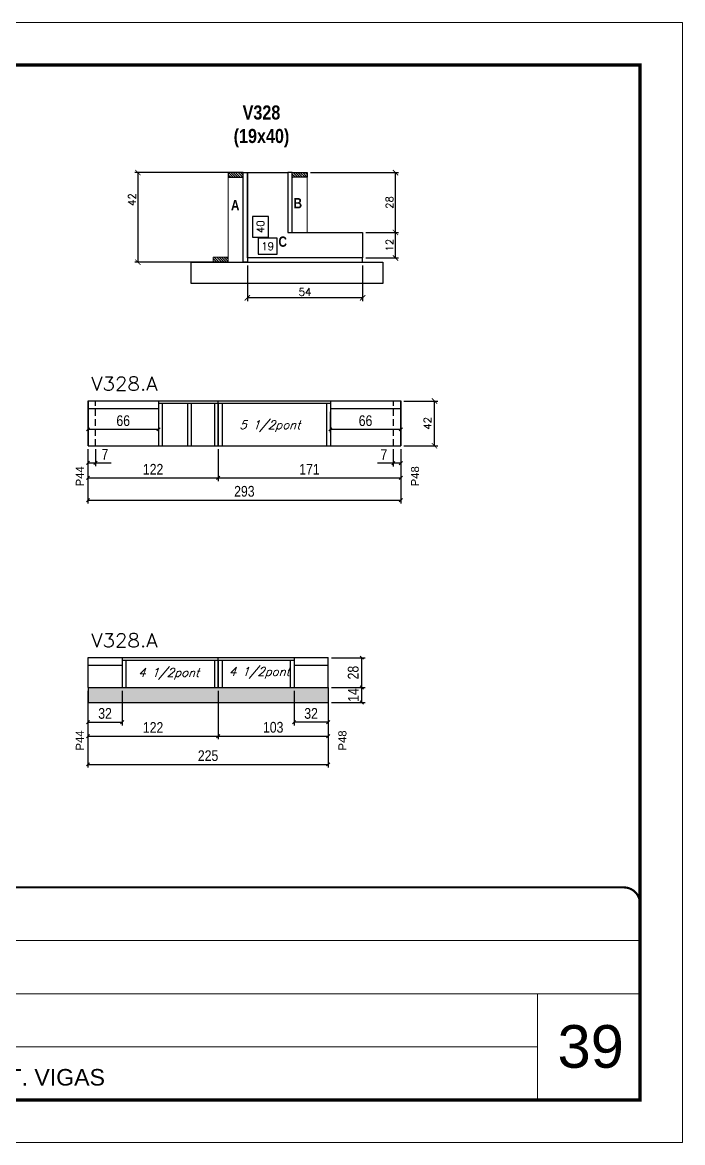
# Model space of a CAD drawing. Extents: x -3394 to 16474, y -5031 to 14397.
# Drawn here: x 8309 to 8927, y 3009 to 4059 of the extents above; entities that cross this region are included whole.
import ezdxf

# ---------------------------------------------------------------- set-up
doc = ezdxf.new("R2010")
doc.units = 0
for name, pattern in [('CONTINUO', [0]), ('DASHED', [0.75, 0.5, -0.25]), ('HIDDEN', [0.375, 0.25, -0.125])]:
    doc.linetypes.add(name, pattern=pattern)
doc.layers.get('0').update_dxf_attribs({"linetype": 'CONTINUOUS'})
doc.layers.get('Defpoints').update_dxf_attribs({"linetype": 'CONTINUOUS'})
for name, color, linetype in [('barrote', 251, 'CONTINUOUS'), ('COTA', 241, 'CONTINUOUS'), ('Cota Seção (2x)', 4, 'CONTINUOUS'), ('detalhes', 4, 'CONTINUOUS'), ('NOMENCLATURA', 7, 'CONTINUOUS'), ('Painéis', 200, 'CONTINUOUS'), ('SARR_2.2x7', 40, 'CONTINUOUS'), ('SARR_3.5x7', 81, 'CONTINUOUS'), ('texto', 7, 'CONTINUOUS')]:
    doc.layers.add(name, color=color, linetype=linetype)
for name, color, linetype, lineweight in [('CARIMBO', 255, 'CONTINUOUS', 9), ('CONCRETO', 251, 'CONTINUOUS', 25), ('Folhas', 255, 'CONTINUOUS', 9), ('Madeira', 126, 'CONTINUOUS', 18), ('SARRAFO DE PRESSAO', 251, 'DASHED', 9), ('Texto Seção', 7, 'CONTINUOUS', 15)]:
    doc.layers.add(name, color=color, linetype=linetype, lineweight=lineweight)
doc.styles.add('ARIAL', font='arial.ttf')
doc.styles.add('COTA TECNICA', font='techl___.ttf', dxfattribs={"height": 10})
doc.styles.add('REGUA-120', font='ROMANS.shx', dxfattribs={"height": 15})
doc.styles.add('ROMANS', font='romans.shx')
doc.styles.add('TECNICA', font='techb___.ttf', dxfattribs={"height": 10})
doc.dimstyles.new('Cota Paínel', dxfattribs={"dimtxt": 7, "dimasz": 5, "dimexe": 3, "dimexo": 3, "dimgap": 3, "dimtad": 1, "dimdec": 1, "dimzin": 12, "dimdsep": 46, "dimtxsty": 'ROMANS', "dimblk": 'ARCHTICK', "dimcen": 0, "dimclrd": 4, "dimclre": 4, "dimclrt": 1, "dimadec": 1, "dimazin": 3, "dimtfac": 1, "dimtdec": 1, "dimtmove": 0, "dimatfit": 3, "dimldrblk": 'OBLIQUE', "dimfxl": 1, "dimtolj": 1, "dimtzin": 12, "dimarcsym": 0})
doc.dimstyles.new('Cota Seção (2x)', dxfattribs={"dimtxt": 7, "dimasz": 5, "dimexe": 3, "dimexo": 3, "dimgap": 2, "dimtad": 3, "dimdec": 1, "dimlfac": 0.5, "dimzin": 12, "dimdsep": 46, "dimtxsty": 'ROMANS', "dimblk": 'ARCHTICK', "dimcen": 0, "dimclrd": 4, "dimclre": 4, "dimclrt": 1, "dimadec": 1, "dimazin": 3, "dimtfac": 1, "dimtdec": 1, "dimtmove": 0, "dimatfit": 3, "dimldrblk": 'OBLIQUE', "dimfxl": 1, "dimtolj": 1, "dimtzin": 12, "dimarcsym": 0})
doc.dimstyles.new('Cota Seção interna', dxfattribs={"dimtxt": 7, "dimasz": 6, "dimexe": 0.18, "dimexo": 2, "dimgap": -4, "dimtad": 3, "dimdec": 1, "dimlfac": 0.5, "dimzin": 12, "dimdsep": 46, "dimtxsty": 'ROMANS', "dimblk": 'ARCHTICK', "dimcen": 0.09, "dimse1": 1, "dimse2": 1, "dimsd1": 1, "dimsd2": 1, "dimclrd": 180, "dimclre": 5, "dimclrt": 1, "dimadec": 0, "dimazin": 3, "dimtfac": 1, "dimtdec": 1, "dimtofl": 0, "dimtmove": 0, "dimatfit": 3, "dimldrblk": 'ARCHTICK', "dimfxl": 1, "dimtolj": 1, "dimtzin": 0, "dimarcsym": 0})
doc.dimstyles.new('PAINEL', dxfattribs={"dimtxt": 10, "dimasz": 3, "dimexe": 3, "dimexo": 3, "dimgap": 3, "dimtad": 1, "dimdec": 1, "dimzin": 12, "dimdsep": 46, "dimtxsty": 'COTA TECNICA', "dimblk1": 'OBLIQUE', "dimblk2": 'OBLIQUE', "dimsah": 1, "dimcen": 0.9, "dimclrd": 4, "dimclre": 4, "dimclrt": 240, "dimadec": 1, "dimazin": 3, "dimtfac": 1, "dimtdec": 1, "dimtmove": 0, "dimatfit": 3, "dimfxl": 1, "dimtolj": 1, "dimtzin": 12, "dimarcsym": 0})
pattern_1 = [(135, (8146.6939, -3694.0687), (-1.122532, -1.122532), [])]

# ---------------------------------------------------------------- blocks, each defined once
blk = doc.blocks.new('9999999999')
at = {"color": 30, "linetype": 'CONTINUO'}
for p, q in [((98564.6, 34379.6), (99584, 34379.6)), ((98564.6, 34329.8), (99488, 34329.8)), ((99584, 34329.8), (99488, 34329.8)), ((99488, 34329.8), (99488, 34230.2)), ((98564.6, 34280), (99488, 34280))]:
    blk.add_line(p, q, dxfattribs=at)
at = {"color": 30, "linetype": 'CONTINUO', "const_width": 2}
blk.add_lwpolyline([(99584, 34230.2), (99584, 34414.4, 0.414214), (99569, 34429.4), (98229, 34429.4, 0.414214), (98214, 34414.4), (98214, 34245.2, 0.414214), (98229, 34230.2), (99584, 34230.2)], format="xyb", dxfattribs=at)
at = {"layer": 'Folhas'}
blk.add_lwpolyline([(98139, 34190.2), (99624, 34190.2), (99624, 35240.2), (98139, 35240.2)], close=True, dxfattribs=at)
at = {"layer": 'Folhas', "color": 30, "const_width": 3}
blk.add_lwpolyline([(98214, 34230.2), (99584, 34230.2), (99584, 35200.2), (98214, 35200.2)], close=True, dxfattribs=at)
at = {"color": 7, "linetype": 'Continuous', "ltscale": 5, "style": 'ARIAL'}
blk.add_text('PAINÉIS DE LAT. VIGAS', height=15.483, dxfattribs=at).set_placement((98837.7, 34243.7))
blk = doc.blocks.new('_ArchTick')
at = {"color": 0, "linetype": 'ByBlock', "const_width": 0.15}
blk.add_lwpolyline([(-0.5, -0.5), (0.5, 0.5)], dxfattribs=at)
blk = doc.blocks.new('*D1247')
at = {"layer": 'COTA', "color": 4, "lineweight": -2, "transparency": 16777216}
for p, q in [((8508.1, 3918.6), (8414, 3918.6)), ((8417, 3918.6), (8417, 3834.6)), ((8498.5, 3834.6), (8414, 3834.6))]:
    blk.add_line(p, q, dxfattribs=at)
at = {"layer": 'Defpoints', "color": 0, "transparency": 16777216}
for p in [(8511.1, 3918.6), (8417, 3834.6), (8501.5, 3834.6)]:
    blk.add_point(p, dxfattribs=at)
at = {"layer": 'COTA', "color": 4, "lineweight": -2, "transparency": 16777216, "xscale": 5, "yscale": 5, "zscale": 5}
for p, rotation in [((8417, 3918.6), 90), ((8417, 3834.6), 270)]:
    blk.add_blockref('_ArchTick', p, dxfattribs=dict(at, rotation=rotation))
at = {"layer": 'COTA', "color": 1, "transparency": 16777216, "insert": (8411.5, 3893.3), "char_height": 7, "attachment_point": 5, "rotation": 90, "style": 'ROMANS'}
blk.add_mtext('\\A1;42', dxfattribs=at)
blk = doc.blocks.new('_Oblique')
at = {"color": 0, "linetype": 'ByBlock', "lineweight": -2}
blk.add_line((-0.5, -0.5), (0.5, 0.5), dxfattribs=at)
blk = doc.blocks.new('*D1180')
at = {"layer": 'Cota Seção (2x)', "color": 180, "lineweight": -2, "transparency": 16777216}
for p, q in [((8539.4, 3877.5), (8524.4, 3877.5)), ((8524.4, 3877.5), (8524.4, 3858.1)), ((8539.4, 3858.1), (8539.4, 3877.5)), ((8524.4, 3858.1), (8539.4, 3858.1))]:
    blk.add_line(p, q, dxfattribs=at)
at = {"layer": 'Defpoints', "color": 0, "transparency": 16777216}
for p in [(8519.5, 3918.6), (8519.5, 3838.6), (8543.4, 3838.6)]:
    blk.add_point(p, dxfattribs=at)
at = {"layer": 'Cota Seção (2x)', "color": 1, "transparency": 16777216, "insert": (8531.9, 3867.8), "char_height": 7, "attachment_point": 5, "rotation": 90, "style": 'ROMANS'}
blk.add_mtext('\\A1;40', dxfattribs=at)
blk = doc.blocks.new('*D1248')
at = {"layer": 'COTA', "color": 4, "lineweight": -2, "transparency": 16777216}
for p, q in [((8519.5, 3831.6), (8519.5, 3798.2)), ((8627.5, 3831.6), (8627.5, 3798.2)), ((8627.5, 3801.2), (8519.5, 3801.2))]:
    blk.add_line(p, q, dxfattribs=at)
at = {"layer": 'Defpoints', "color": 0, "transparency": 16777216}
for p in [(8519.5, 3834.6), (8627.5, 3834.6), (8519.5, 3801.2)]:
    blk.add_point(p, dxfattribs=at)
at = {"layer": 'COTA', "color": 4, "lineweight": -2, "transparency": 16777216, "xscale": 5, "yscale": 5, "zscale": 5}
for p, rotation in [((8519.5, 3801.2), 179.9999999997916), ((8627.5, 3801.2), 359.9999999997916)]:
    blk.add_blockref('_ArchTick', p, dxfattribs=dict(at, rotation=rotation))
at = {"layer": 'COTA', "color": 1, "transparency": 16777216, "insert": (8573.5, 3806.7), "char_height": 7, "attachment_point": 5, "style": 'ROMANS'}
blk.add_mtext('\\A1;54', dxfattribs=at)
blk = doc.blocks.new('*D1181')
at = {"layer": 'Cota Seção (2x)', "color": 180, "lineweight": -2, "transparency": 16777216}
for p, q in [((8547.5, 3857), (8529.5, 3857)), ((8529.5, 3857), (8529.5, 3842)), ((8547.5, 3842), (8547.5, 3857)), ((8529.5, 3842), (8547.5, 3842))]:
    blk.add_line(p, q, dxfattribs=at)
at = {"layer": 'Defpoints', "color": 0, "transparency": 16777216}
for p in [(8519.5, 3918.6), (8557.5, 3918.6), (8519.5, 3838)]:
    blk.add_point(p, dxfattribs=at)
at = {"layer": 'Cota Seção (2x)', "color": 1, "transparency": 16777216, "insert": (8538.5, 3849.5), "char_height": 7, "attachment_point": 5, "style": 'ROMANS'}
blk.add_mtext('\\A1;19', dxfattribs=at)
blk = doc.blocks.new('*D1249')
at = {"layer": 'COTA', "color": 4, "lineweight": -2, "transparency": 16777216}
for p, q in [((8630.5, 3862.6), (8661.2, 3862.6)), ((8658.2, 3838.6), (8658.2, 3862.6)), ((8630.5, 3838.6), (8661.2, 3838.6))]:
    blk.add_line(p, q, dxfattribs=at)
at = {"layer": 'Defpoints', "color": 0, "transparency": 16777216}
for p in [(8627.5, 3862.6), (8658.2, 3862.6), (8627.5, 3838.6)]:
    blk.add_point(p, dxfattribs=at)
at = {"layer": 'COTA', "color": 4, "lineweight": -2, "transparency": 16777216, "xscale": 5, "yscale": 5, "zscale": 5}
for p, rotation in [((8658.2, 3862.6), 90), ((8658.2, 3838.6), 270)]:
    blk.add_blockref('_ArchTick', p, dxfattribs=dict(at, rotation=rotation))
at = {"layer": 'COTA', "color": 1, "transparency": 16777216, "insert": (8652.7, 3850.6), "char_height": 7, "attachment_point": 5, "rotation": 90, "style": 'ROMANS'}
blk.add_mtext('\\A1;12', dxfattribs=at)
blk = doc.blocks.new('*D1250')
at = {"layer": 'COTA', "color": 4, "lineweight": -2, "transparency": 16777216}
for p, q in [((8578.5, 3918.6), (8661.2, 3918.6)), ((8658.2, 3862.6), (8658.2, 3918.6)), ((8630.5, 3862.6), (8661.2, 3862.6))]:
    blk.add_line(p, q, dxfattribs=at)
at = {"layer": 'Defpoints', "color": 0, "transparency": 16777216}
for p in [(8575.5, 3918.6), (8658.2, 3918.6), (8627.5, 3862.6)]:
    blk.add_point(p, dxfattribs=at)
at = {"layer": 'COTA', "color": 4, "lineweight": -2, "transparency": 16777216, "xscale": 5, "yscale": 5, "zscale": 5}
for p, rotation in [((8658.2, 3918.6), 90), ((8658.2, 3862.6), 270)]:
    blk.add_blockref('_ArchTick', p, dxfattribs=dict(at, rotation=rotation))
at = {"layer": 'COTA', "color": 1, "transparency": 16777216, "insert": (8652.7, 3890.6), "char_height": 7, "attachment_point": 5, "rotation": 90, "style": 'ROMANS'}
blk.add_mtext('\\A1;28', dxfattribs=at)
blk = doc.blocks.new('*D1182')
at = {"layer": 'COTA', "color": 4, "linetype": 'ByBlock', "lineweight": -2, "transparency": 16777216}
for p, q in [((8370.2, 3659.5), (8370.2, 3629.4)), ((8492.2, 3659.5), (8492.2, 3629.4)), ((8370.2, 3632.4), (8492.2, 3632.4))]:
    blk.add_line(p, q, dxfattribs=at)
at = {"layer": 'Defpoints', "color": 0, "linetype": 'ByBlock', "transparency": 16777216}
for p in [(8370.2, 3662.5), (8492.2, 3662.5), (8492.2, 3632.4)]:
    blk.add_point(p, dxfattribs=at)
at = {"layer": 'COTA', "color": 4, "linetype": 'ByBlock', "lineweight": -2, "transparency": 16777216, "xscale": 3, "yscale": 3, "zscale": 3, "rotation": 180}
blk.add_blockref('_Oblique', (8370.2, 3632.4), dxfattribs=at)
at = {"layer": 'COTA', "color": 4, "linetype": 'ByBlock', "lineweight": -2, "transparency": 16777216, "xscale": 3, "yscale": 3, "zscale": 3}
blk.add_blockref('_Oblique', (8492.2, 3632.4), dxfattribs=at)
at = {"layer": 'COTA', "color": 240, "linetype": 'ByBlock', "transparency": 16777216, "insert": (8431.2, 3640.5), "char_height": 10, "attachment_point": 5, "style": 'COTA TECNICA'}
blk.add_mtext('\\A1;122', dxfattribs=at)
blk = doc.blocks.new('*D1183')
at = {"layer": 'COTA', "color": 4, "linetype": 'ByBlock', "lineweight": -2, "transparency": 16777216}
for p, q in [((8492.2, 3659.5), (8492.2, 3629.4)), ((8663.2, 3659.5), (8663.2, 3629.4)), ((8492.2, 3632.4), (8663.2, 3632.4))]:
    blk.add_line(p, q, dxfattribs=at)
at = {"layer": 'Defpoints', "color": 0, "linetype": 'ByBlock', "transparency": 16777216}
for p in [(8492.2, 3662.5), (8663.2, 3662.5), (8663.2, 3632.4)]:
    blk.add_point(p, dxfattribs=at)
at = {"layer": 'COTA', "color": 4, "linetype": 'ByBlock', "lineweight": -2, "transparency": 16777216, "xscale": 3, "yscale": 3, "zscale": 3, "rotation": 180}
blk.add_blockref('_Oblique', (8492.2, 3632.4), dxfattribs=at)
at = {"layer": 'COTA', "color": 4, "linetype": 'ByBlock', "lineweight": -2, "transparency": 16777216, "xscale": 3, "yscale": 3, "zscale": 3}
blk.add_blockref('_Oblique', (8663.2, 3632.4), dxfattribs=at)
at = {"layer": 'COTA', "color": 240, "linetype": 'ByBlock', "transparency": 16777216, "insert": (8577.7, 3640.5), "char_height": 10, "attachment_point": 5, "style": 'COTA TECNICA'}
blk.add_mtext('\\A1;171', dxfattribs=at)
blk = doc.blocks.new('*D1251')
at = {"layer": 'COTA', "color": 4, "linetype": 'ByBlock', "lineweight": -2, "transparency": 16777216}
for p, q in [((8370.2, 3659.5), (8370.2, 3608.5)), ((8663.2, 3659.5), (8663.2, 3608.5)), ((8370.2, 3611.5), (8663.2, 3611.5))]:
    blk.add_line(p, q, dxfattribs=at)
at = {"layer": 'Defpoints', "color": 0, "linetype": 'ByBlock', "transparency": 16777216}
for p in [(8370.2, 3662.5), (8663.2, 3662.5), (8663.2, 3611.5)]:
    blk.add_point(p, dxfattribs=at)
at = {"layer": 'COTA', "color": 4, "linetype": 'ByBlock', "lineweight": -2, "transparency": 16777216, "xscale": 3, "yscale": 3, "zscale": 3, "rotation": 180}
blk.add_blockref('_Oblique', (8370.2, 3611.5), dxfattribs=at)
at = {"layer": 'COTA', "color": 4, "linetype": 'ByBlock', "lineweight": -2, "transparency": 16777216, "xscale": 3, "yscale": 3, "zscale": 3}
blk.add_blockref('_Oblique', (8663.2, 3611.5), dxfattribs=at)
at = {"layer": 'COTA', "color": 240, "linetype": 'ByBlock', "transparency": 16777216, "insert": (8516.7, 3619.8), "char_height": 10, "attachment_point": 5, "style": 'COTA TECNICA'}
blk.add_mtext('\\A1;293', dxfattribs=at)
blk = doc.blocks.new('*D1184')
at = {"layer": 'COTA', "color": 4, "lineweight": -2, "transparency": 16777216}
for p, q in [((8666.2, 3704.5), (8697.8, 3704.5)), ((8694.8, 3662.5), (8694.8, 3704.5)), ((8666.2, 3662.5), (8697.8, 3662.5))]:
    blk.add_line(p, q, dxfattribs=at)
at = {"layer": 'Defpoints', "color": 0, "transparency": 16777216}
for p in [(8663.2, 3704.5), (8694.8, 3704.5), (8663.2, 3662.5)]:
    blk.add_point(p, dxfattribs=at)
at = {"layer": 'COTA', "color": 4, "lineweight": -2, "transparency": 16777216, "xscale": 5, "yscale": 5, "zscale": 5}
for p, rotation in [((8694.8, 3704.5), 90), ((8694.8, 3662.5), 270)]:
    blk.add_blockref('_ArchTick', p, dxfattribs=dict(at, rotation=rotation))
at = {"layer": 'COTA', "color": 1, "transparency": 16777216, "insert": (8688.3, 3683.5), "char_height": 7, "attachment_point": 5, "rotation": 90, "style": 'ROMANS'}
blk.add_mtext('\\A1;42', dxfattribs=at)
blk = doc.blocks.new('*D1185')
at = {"layer": 'COTA', "color": 4, "linetype": 'ByBlock', "lineweight": -2, "transparency": 16777216}
for p, q in [((8370.2, 3432.9), (8370.2, 3387.4)), ((8492.2, 3432.9), (8492.2, 3387.4)), ((8370.2, 3390.4), (8492.2, 3390.4))]:
    blk.add_line(p, q, dxfattribs=at)
at = {"layer": 'Defpoints', "color": 0, "linetype": 'ByBlock', "transparency": 16777216}
for p in [(8370.2, 3435.9), (8492.2, 3435.9), (8492.2, 3390.4)]:
    blk.add_point(p, dxfattribs=at)
at = {"layer": 'COTA', "color": 4, "linetype": 'ByBlock', "lineweight": -2, "transparency": 16777216, "xscale": 3, "yscale": 3, "zscale": 3, "rotation": 180}
blk.add_blockref('_Oblique', (8370.2, 3390.4), dxfattribs=at)
at = {"layer": 'COTA', "color": 4, "linetype": 'ByBlock', "lineweight": -2, "transparency": 16777216, "xscale": 3, "yscale": 3, "zscale": 3}
blk.add_blockref('_Oblique', (8492.2, 3390.4), dxfattribs=at)
at = {"layer": 'COTA', "color": 240, "linetype": 'ByBlock', "transparency": 16777216, "insert": (8431.2, 3398.5), "char_height": 10, "attachment_point": 5, "style": 'COTA TECNICA'}
blk.add_mtext('\\A1;122', dxfattribs=at)
blk = doc.blocks.new('*D1186')
at = {"layer": 'COTA', "color": 4, "linetype": 'ByBlock', "lineweight": -2, "transparency": 16777216}
for p, q in [((8492.2, 3432.9), (8492.2, 3387.4)), ((8595.2, 3432.9), (8595.2, 3387.4)), ((8492.2, 3390.4), (8595.2, 3390.4))]:
    blk.add_line(p, q, dxfattribs=at)
at = {"layer": 'Defpoints', "color": 0, "linetype": 'ByBlock', "transparency": 16777216}
for p in [(8492.2, 3435.9), (8595.2, 3435.9), (8595.2, 3390.4)]:
    blk.add_point(p, dxfattribs=at)
at = {"layer": 'COTA', "color": 4, "linetype": 'ByBlock', "lineweight": -2, "transparency": 16777216, "xscale": 3, "yscale": 3, "zscale": 3, "rotation": 180}
blk.add_blockref('_Oblique', (8492.2, 3390.4), dxfattribs=at)
at = {"layer": 'COTA', "color": 4, "linetype": 'ByBlock', "lineweight": -2, "transparency": 16777216, "xscale": 3, "yscale": 3, "zscale": 3}
blk.add_blockref('_Oblique', (8595.2, 3390.4), dxfattribs=at)
at = {"layer": 'COTA', "color": 240, "linetype": 'ByBlock', "transparency": 16777216, "insert": (8543.7, 3398.6), "char_height": 10, "attachment_point": 5, "style": 'COTA TECNICA'}
blk.add_mtext('\\A1;103', dxfattribs=at)
blk = doc.blocks.new('*D1252')
at = {"layer": 'COTA', "color": 4, "linetype": 'ByBlock', "lineweight": -2, "transparency": 16777216}
for p, q in [((8370.2, 3432.9), (8370.2, 3360.9)), ((8595.2, 3432.9), (8595.2, 3360.9)), ((8370.2, 3363.9), (8595.2, 3363.9))]:
    blk.add_line(p, q, dxfattribs=at)
at = {"layer": 'Defpoints', "color": 0, "linetype": 'ByBlock', "transparency": 16777216}
for p in [(8370.2, 3435.9), (8595.2, 3435.9), (8595.2, 3363.9)]:
    blk.add_point(p, dxfattribs=at)
at = {"layer": 'COTA', "color": 4, "linetype": 'ByBlock', "lineweight": -2, "transparency": 16777216, "xscale": 3, "yscale": 3, "zscale": 3, "rotation": 180}
blk.add_blockref('_Oblique', (8370.2, 3363.9), dxfattribs=at)
at = {"layer": 'COTA', "color": 4, "linetype": 'ByBlock', "lineweight": -2, "transparency": 16777216, "xscale": 3, "yscale": 3, "zscale": 3}
blk.add_blockref('_Oblique', (8595.2, 3363.9), dxfattribs=at)
at = {"layer": 'COTA', "color": 240, "linetype": 'ByBlock', "transparency": 16777216, "insert": (8482.7, 3372), "char_height": 10, "attachment_point": 5, "style": 'COTA TECNICA'}
blk.add_mtext('\\A1;225', dxfattribs=at)
blk = doc.blocks.new('*D1187')
at = {"layer": 'COTA', "color": 4, "lineweight": -2, "transparency": 16777216}
for p, q in [((8598.2, 3463.9), (8629.8, 3463.9)), ((8626.8, 3435.9), (8626.8, 3463.9)), ((8598.2, 3435.9), (8629.8, 3435.9))]:
    blk.add_line(p, q, dxfattribs=at)
at = {"layer": 'Defpoints', "color": 0, "transparency": 16777216}
for p in [(8595.2, 3463.9), (8626.8, 3463.9), (8595.2, 3435.9)]:
    blk.add_point(p, dxfattribs=at)
at = {"layer": 'COTA', "color": 4, "lineweight": -2, "transparency": 16777216, "xscale": 3, "yscale": 3, "zscale": 3}
for p, rotation in [((8626.8, 3463.9), 90), ((8626.8, 3435.9), 270)]:
    blk.add_blockref('_Oblique', p, dxfattribs=dict(at, rotation=rotation))
at = {"layer": 'COTA', "color": 240, "transparency": 16777216, "insert": (8618.7, 3449.9), "char_height": 10, "attachment_point": 5, "rotation": 90, "style": 'COTA TECNICA'}
blk.add_mtext('\\A1;28', dxfattribs=at)
blk = doc.blocks.new('*D1253')
at = {"layer": 'COTA', "color": 4, "lineweight": -2, "transparency": 16777216}
for p, q in [((8598.2, 3435.9), (8629.8, 3435.9)), ((8626.8, 3421.9), (8626.8, 3435.9)), ((8598.2, 3421.9), (8629.8, 3421.9))]:
    blk.add_line(p, q, dxfattribs=at)
at = {"layer": 'Defpoints', "color": 0, "transparency": 16777216}
for p in [(8595.2, 3435.9), (8626.8, 3435.9), (8595.2, 3421.9)]:
    blk.add_point(p, dxfattribs=at)
at = {"layer": 'COTA', "color": 4, "lineweight": -2, "transparency": 16777216, "xscale": 3, "yscale": 3, "zscale": 3}
for p, rotation in [((8626.8, 3435.9), 90), ((8626.8, 3421.9), 270)]:
    blk.add_blockref('_Oblique', p, dxfattribs=dict(at, rotation=rotation))
at = {"layer": 'COTA', "color": 240, "transparency": 16777216, "insert": (8618.8, 3428.9), "char_height": 10, "attachment_point": 5, "rotation": 90, "style": 'COTA TECNICA'}
blk.add_mtext('\\A1;14', dxfattribs=at)
blk = doc.blocks.new('*D1254')
at = {"layer": 'COTA', "color": 4, "lineweight": -2, "transparency": 16777216}
for p, q in [((8402.2, 3432.9), (8402.2, 3400.4)), ((8370.2, 3418.9), (8370.2, 3400.4)), ((8370.2, 3403.4), (8402.2, 3403.4))]:
    blk.add_line(p, q, dxfattribs=at)
at = {"layer": 'Defpoints', "color": 0, "transparency": 16777216}
for p in [(8402.2, 3435.9), (8370.2, 3421.9), (8402.2, 3403.4)]:
    blk.add_point(p, dxfattribs=at)
at = {"layer": 'COTA', "color": 4, "lineweight": -2, "transparency": 16777216, "xscale": 3, "yscale": 3, "zscale": 3, "rotation": 180}
blk.add_blockref('_Oblique', (8370.2, 3403.4), dxfattribs=at)
at = {"layer": 'COTA', "color": 4, "lineweight": -2, "transparency": 16777216, "xscale": 3, "yscale": 3, "zscale": 3}
blk.add_blockref('_Oblique', (8402.2, 3403.4), dxfattribs=at)
at = {"layer": 'COTA', "color": 240, "transparency": 16777216, "insert": (8386.2, 3411.6), "char_height": 10, "attachment_point": 5, "style": 'COTA TECNICA'}
blk.add_mtext('\\A1;32', dxfattribs=at)
blk = doc.blocks.new('*D1255')
at = {"layer": 'COTA', "color": 4, "lineweight": -2, "transparency": 16777216}
for p, q in [((8563.2, 3432.9), (8563.2, 3400.4)), ((8595.2, 3432.9), (8595.2, 3400.4)), ((8595.2, 3403.4), (8563.2, 3403.4))]:
    blk.add_line(p, q, dxfattribs=at)
at = {"layer": 'Defpoints', "color": 0, "transparency": 16777216}
for p in [(8563.2, 3435.9), (8595.2, 3435.9), (8563.2, 3403.4)]:
    blk.add_point(p, dxfattribs=at)
at = {"layer": 'COTA', "color": 4, "lineweight": -2, "transparency": 16777216, "xscale": 3, "yscale": 3, "zscale": 3, "rotation": 180}
blk.add_blockref('_Oblique', (8563.2, 3403.4), dxfattribs=at)
at = {"layer": 'COTA', "color": 4, "lineweight": -2, "transparency": 16777216, "xscale": 3, "yscale": 3, "zscale": 3}
blk.add_blockref('_Oblique', (8595.2, 3403.4), dxfattribs=at)
at = {"layer": 'COTA', "color": 240, "transparency": 16777216, "insert": (8579.2, 3411.6), "char_height": 10, "attachment_point": 5, "style": 'COTA TECNICA'}
blk.add_mtext('\\A1;32', dxfattribs=at)
blk = doc.blocks.new('*D1256')
at = {"layer": 'COTA', "color": 4, "lineweight": -2, "transparency": 16777216}
for p, q in [((8370.2, 3659.5), (8370.2, 3643.5)), ((8377.2, 3659.5), (8377.2, 3643.5)), ((8370.2, 3646.5), (8377.2, 3646.5)), ((8377.2, 3646.5), (8392, 3646.5))]:
    blk.add_line(p, q, dxfattribs=at)
at = {"layer": 'Defpoints', "color": 0, "transparency": 16777216}
for p in [(8370.2, 3662.5), (8377.2, 3662.5), (8377.2, 3646.5)]:
    blk.add_point(p, dxfattribs=at)
at = {"layer": 'COTA', "color": 4, "lineweight": -2, "transparency": 16777216, "xscale": 3, "yscale": 3, "zscale": 3, "rotation": 180}
blk.add_blockref('_Oblique', (8370.2, 3646.5), dxfattribs=at)
at = {"layer": 'COTA', "color": 4, "lineweight": -2, "transparency": 16777216, "xscale": 3, "yscale": 3, "zscale": 3}
blk.add_blockref('_Oblique', (8377.2, 3646.5), dxfattribs=at)
at = {"layer": 'COTA', "color": 240, "transparency": 16777216, "insert": (8386.1, 3654.6), "char_height": 10, "attachment_point": 5, "style": 'COTA TECNICA'}
blk.add_mtext('\\A1;7', dxfattribs=at)
blk = doc.blocks.new('*D1257')
at = {"layer": 'COTA', "color": 4, "lineweight": -2, "transparency": 16777216}
for p, q in [((8656.2, 3659.5), (8656.2, 3643.2)), ((8663.2, 3659.5), (8663.2, 3643.2)), ((8656.2, 3646.2), (8641.5, 3646.2)), ((8663.2, 3646.2), (8656.2, 3646.2))]:
    blk.add_line(p, q, dxfattribs=at)
at = {"layer": 'Defpoints', "color": 0, "transparency": 16777216}
for p in [(8656.2, 3662.5), (8663.2, 3662.5), (8656.2, 3646.2)]:
    blk.add_point(p, dxfattribs=at)
at = {"layer": 'COTA', "color": 4, "lineweight": -2, "transparency": 16777216, "xscale": 3, "yscale": 3, "zscale": 3, "rotation": 180}
blk.add_blockref('_Oblique', (8656.2, 3646.2), dxfattribs=at)
at = {"layer": 'COTA', "color": 4, "lineweight": -2, "transparency": 16777216, "xscale": 3, "yscale": 3, "zscale": 3}
blk.add_blockref('_Oblique', (8663.2, 3646.2), dxfattribs=at)
at = {"layer": 'COTA', "color": 240, "transparency": 16777216, "insert": (8647.4, 3654.3), "char_height": 10, "attachment_point": 5, "style": 'COTA TECNICA'}
blk.add_mtext('\\A1;7', dxfattribs=at)
blk = doc.blocks.new('*D1258')
at = {"layer": 'COTA', "color": 4, "lineweight": -2, "transparency": 16777216}
for p, q in [((8370.2, 3694.5), (8370.2, 3674.9)), ((8436.2, 3694.5), (8436.2, 3674.9)), ((8436.2, 3677.9), (8370.2, 3677.9))]:
    blk.add_line(p, q, dxfattribs=at)
at = {"layer": 'Defpoints', "color": 0, "transparency": 16777216}
for p in [(8370.2, 3697.5), (8436.2, 3697.5), (8370.2, 3677.9)]:
    blk.add_point(p, dxfattribs=at)
at = {"layer": 'COTA', "color": 4, "lineweight": -2, "transparency": 16777216, "xscale": 3, "yscale": 3, "zscale": 3, "rotation": 180}
blk.add_blockref('_Oblique', (8370.2, 3677.9), dxfattribs=at)
at = {"layer": 'COTA', "color": 4, "lineweight": -2, "transparency": 16777216, "xscale": 3, "yscale": 3, "zscale": 3}
blk.add_blockref('_Oblique', (8436.2, 3677.9), dxfattribs=at)
at = {"layer": 'COTA', "color": 240, "transparency": 16777216, "insert": (8403.2, 3686), "char_height": 10, "attachment_point": 5, "style": 'COTA TECNICA'}
blk.add_mtext('\\A1;66', dxfattribs=at)
blk = doc.blocks.new('*D1259')
at = {"layer": 'COTA', "color": 4, "lineweight": -2, "transparency": 16777216}
for p, q in [((8597.2, 3694.5), (8597.2, 3674.9)), ((8663.2, 3694.5), (8663.2, 3674.9)), ((8663.2, 3677.9), (8597.2, 3677.9))]:
    blk.add_line(p, q, dxfattribs=at)
at = {"layer": 'Defpoints', "color": 0, "transparency": 16777216}
for p in [(8597.2, 3697.5), (8663.2, 3697.5), (8597.2, 3677.9)]:
    blk.add_point(p, dxfattribs=at)
at = {"layer": 'COTA', "color": 4, "lineweight": -2, "transparency": 16777216, "xscale": 3, "yscale": 3, "zscale": 3, "rotation": 180}
blk.add_blockref('_Oblique', (8597.2, 3677.9), dxfattribs=at)
at = {"layer": 'COTA', "color": 4, "lineweight": -2, "transparency": 16777216, "xscale": 3, "yscale": 3, "zscale": 3}
blk.add_blockref('_Oblique', (8663.2, 3677.9), dxfattribs=at)
at = {"layer": 'COTA', "color": 240, "transparency": 16777216, "insert": (8630.2, 3686), "char_height": 10, "attachment_point": 5, "style": 'COTA TECNICA'}
blk.add_mtext('\\A1;66', dxfattribs=at)

msp = doc.modelspace()

# ---------------------------------------------------------------- hatches: boundary and pattern name
at = {"layer": 'COTA', "linetype": 'Continuous'}
h = msp.add_hatch(dxfattribs=at)
h.set_pattern_fill('AR-CONC', color=256, scale=0.05)
h.set_pattern_definition([(50, (5857.208, -4862.023), (9.1092334, -0.796954), [0.9525, -10.4775]), (355, (5857.208, -4862.023), (-1.762171, 9.552842), [0.762, -8.382029]), (100.45144, (5857.967, -4862.09), (7.347062, 8.755888), [0.8095, -8.904512]), (46.1842, (5857.208, -4859.483), (13.553952, -2.102116), [1.42875, -15.71625]), (96.63556, (5858.338, -4859.658), (11.870207, 12.371306), [1.214251, -13.35678]), (351.18415, (5857.208, -4859.483), (11.870207, 12.371306), [1.142998, -12.572987]), (21, (5858.478, -4860.118), (7.5807196, -5.11326), [0.9525, -10.4775]), (326, (5858.478, -4860.118), (3.090101, 9.209398), [0.762, -8.382]), (71.45144, (5859.11, -4860.544), (10.670821, 4.096138), [0.8095, -8.904497]), (37.5, (5857.208, -4862.0232), (0.1544302, 4.227752), [0, -8.2804, 0, -8.509, 0, -8.41375]), (7.5, (5857.208, -4862.023), (3.3409831, 5.0090287), [0, -4.8514, 0, -8.0899, 0, -3.20675]), (327.5, (5854.376, -4862.0232), (6.7795298, -0.2864372), [0, -3.175, 0, -9.906, 0, -13.1445]), (317.5, (5853.106, -4862.023), (7.406459, 1.2713246), [0, -4.1275, 0, -6.5786, 0, -9.3345])])
h.paths.add_polyline_path([(8595.25, 3421.92), (8595.25, 3435.92), (8370.25, 3435.92), (8370.25, 3421.92)])
at = {"layer": 'SARR_2.2x7'}
h = msp.add_hatch(dxfattribs=at)
h.set_pattern_fill('ANSI31', color=256, scale=0.5, angle=90)
h.set_pattern_definition(pattern_1)
h.paths.add_polyline_path([(8501.52, 3918.59), (8501.52, 3914.19), (8515.52, 3914.19), (8515.52, 3918.59)])
h = msp.add_hatch(dxfattribs=at)
h.set_pattern_fill('ANSI31', color=256, scale=0.5, angle=90)
h.set_pattern_definition(pattern_1)
h.paths.add_polyline_path([(8575.52, 3918.59), (8575.52, 3914.19), (8561.52, 3914.19), (8561.52, 3918.59)])
h = msp.add_hatch(dxfattribs=at)
h.set_pattern_fill('ANSI31', color=256, scale=0.5, angle=90)
h.set_pattern_definition([(135, (8146.6939, -3654.0687), (-1.122532, -1.122532), [])])
h.paths.add_polyline_path([(8487.52, 3834.99), (8487.52, 3839.39), (8501.52, 3839.39), (8501.52, 3834.99)])

# ---------------------------------------------------------------- linework, layer by layer
at = {"layer": 'barrote'}
msp.add_lwpolyline([(8646.56, 3814.59), (8466.73, 3814.59), (8466.73, 3834.59), (8646.56, 3834.59)], close=True, dxfattribs=at)
at = {"layer": 'CONCRETO'}
for points in [[(8557.52, 3918.59), (8557.52, 3862.59), (8627.52, 3862.59), (8627.52, 3838.59), (8627.52, 3838.59), (8627.52, 3838.59), (8519.52, 3838.59), (8519.52, 3918.59)], [(8519.52, 3918.59), (8557.52, 3918.59)]]:
    msp.add_lwpolyline(points, dxfattribs=at)
at = {"layer": 'COTA', "linetype": 'Continuous'}
for p, q in [((8370.25, 3435.92), (8370.25, 3421.92)), ((8595.25, 3435.92), (8595.25, 3421.92)), ((8370.25, 3421.92), (8595.25, 3421.92))]:
    msp.add_line(p, q, dxfattribs=at)
at = {"layer": 'Madeira'}
for points in [[(8501.52, 3918.59), (8515.52, 3918.59), (8515.52, 3834.59), (8501.52, 3834.59)], [(8575.52, 3862.59), (8561.52, 3862.59), (8561.52, 3918.59), (8575.52, 3918.59)], [(8487.52, 3834.99), (8487.52, 3839.39), (8501.52, 3839.39), (8501.52, 3834.99)]]:
    msp.add_lwpolyline(points, close=True, dxfattribs=at)
at = {"layer": 'Painéis', "linetype": 'ByBlock'}
for p, q in [((8370.25, 3704.52), (8663.25, 3704.52)), ((8370.25, 3662.52), (8370.25, 3704.52)), ((8492.25, 3662.52), (8492.25, 3704.52)), ((8663.25, 3662.52), (8663.25, 3704.52)), ((8370.25, 3662.52), (8663.25, 3662.52)), ((8370.25, 3463.92), (8595.25, 3463.92)), ((8370.25, 3435.92), (8370.25, 3463.92)), ((8492.25, 3435.92), (8492.25, 3463.92)), ((8595.25, 3435.92), (8595.25, 3463.92)), ((8370.25, 3435.92), (8595.25, 3435.92))]:
    msp.add_line(p, q, dxfattribs=at)
at = {"layer": 'Painéis'}
for p, q in [((8370.25, 3662.52), (8370.25, 3662.52)), ((8663.25, 3662.52), (8663.25, 3662.52))]:
    msp.add_line(p, q, dxfattribs=at)
for points in [[(8515.52, 3918.59), (8519.52, 3918.59), (8519.52, 3834.59), (8515.52, 3834.59)], [(8561.52, 3918.59), (8557.52, 3918.59), (8557.52, 3862.59), (8561.52, 3862.59)], [(8627.52, 3834.59), (8627.52, 3838.59), (8519.52, 3838.59), (8519.52, 3834.59)]]:
    msp.add_lwpolyline(points, close=True, dxfattribs=at)
at = {"layer": 'SARR_2.2x7', "linetype": 'Continuous'}
for p, q in [((8370.25, 3697.52), (8436.25, 3697.52)), ((8436.25, 3702.32), (8492.25, 3702.32)), ((8492.25, 3702.32), (8597.25, 3702.32)), ((8597.25, 3697.52), (8663.25, 3697.52)), ((8370.25, 3456.92), (8402.25, 3456.92)), ((8402.25, 3461.72), (8492.25, 3461.72)), ((8492.25, 3461.72), (8563.25, 3461.72)), ((8563.25, 3456.92), (8595.25, 3456.92))]:
    msp.add_line(p, q, dxfattribs=at)
at = {"layer": 'SARR_2.2x7', "linetype": 'HIDDEN', "ltscale": 25}
for p, q in [((8377.25, 3662.52), (8377.25, 3704.52)), ((8656.25, 3662.52), (8656.25, 3704.52))]:
    msp.add_line(p, q, dxfattribs=at)
at = {"layer": 'SARR_2.2x7'}
for points in [[(8501.52, 3918.59), (8501.52, 3914.19), (8515.52, 3914.19), (8515.52, 3918.59)], [(8575.52, 3918.59), (8575.52, 3914.19), (8561.52, 3914.19), (8561.52, 3918.59)]]:
    msp.add_lwpolyline(points, close=True, dxfattribs=at)
at = {"layer": 'SARR_3.5x7'}
for p, q in [((8370.25, 3704.52), (8370.25, 3662.52)), ((8436.25, 3704.52), (8436.25, 3662.52)), ((8439.75, 3702.32), (8439.75, 3662.52)), ((8463.41, 3702.32), (8463.41, 3662.52)), ((8466.91, 3702.32), (8466.91, 3662.52)), ((8488.75, 3702.32), (8488.75, 3662.52)), ((8492.25, 3702.32), (8492.25, 3662.52)), ((8495.75, 3702.32), (8495.75, 3662.52)), ((8593.75, 3702.32), (8593.75, 3662.52)), ((8597.25, 3704.52), (8597.25, 3662.52)), ((8663.25, 3704.52), (8663.25, 3662.52)), ((8370.25, 3662.52), (8373.75, 3662.52)), ((8488.75, 3662.52), (8492.25, 3662.52)), ((8492.25, 3662.52), (8495.75, 3662.52)), ((8659.75, 3662.52), (8663.25, 3662.52)), ((8402.25, 3463.92), (8402.25, 3435.92)), ((8405.75, 3461.72), (8405.75, 3435.92)), ((8488.75, 3461.72), (8488.75, 3435.92)), ((8492.25, 3461.72), (8492.25, 3435.92)), ((8495.75, 3461.72), (8495.75, 3435.92)), ((8559.75, 3461.72), (8559.75, 3435.92)), ((8563.25, 3463.92), (8563.25, 3435.92)), ((8402.25, 3435.92), (8405.75, 3435.92)), ((8488.75, 3435.92), (8492.25, 3435.92)), ((8492.25, 3435.92), (8495.75, 3435.92)), ((8559.75, 3435.92), (8563.25, 3435.92))]:
    msp.add_line(p, q, dxfattribs=at)

# ---------------------------------------------------------------- block references
at = {"layer": 'SARRAFO DE PRESSAO', "color": 6, "linetype": 'ByBlock'}
msp.add_blockref('9999999999', (-90696.77, -31180.83), dxfattribs=at)

# ---------------------------------------------------------------- texts
at = {"layer": 'CARIMBO', "style": 'ARIAL'}
msp.add_text('39', height=40, dxfattribs=at).set_placement((8810.07, 3079.52))
at = {"layer": 'detalhes', "style": 'TECNICA'}
for s, p in [('A', (8504.15, 3883.23)), ('B', (8562.82, 3885.1)), ('C', (8548.64, 3849.09))]:
    msp.add_text(s, height=9.6, rotation=360, dxfattribs=at).set_placement(p)
at = {"layer": 'NOMENCLATURA', "linetype": 'Continuous', "style": 'ARIAL'}
for s, p in [('P44', (8366.33, 3624.54)), ('P48', (8680.34, 3624.54)), ('P44', (8366.33, 3376.9)), ('P48', (8612.34, 3376.9))]:
    msp.add_text(s, height=7.567, rotation=90, dxfattribs=at).set_placement(p)
at = {"layer": 'NOMENCLATURA', "insert": (8532.72, 3981.53), "char_height": 13.2, "attachment_point": 2, "style": 'TECNICA'}
msp.add_mtext_dynamic_manual_height_columns('V328\\P(19x40)', width=13.2, gutter_width=1, heights=[0], dxfattribs=at)
at = {"layer": 'texto', "color": 2, "char_height": 8, "attachment_point": 5, "style": 'ROMANS'}
for s, insert in [('{\\Q19;\\C256;5 1/2pont}', (8540.58, 3680.88)), ('{\\Q19;\\C256;4 1/2pont}', (8445.88, 3448.72)), ('{\\Q19;\\C256;4 1/2pont}', (8530.74, 3449.64))]:
    msp.add_mtext(s, dxfattribs=dict(at, insert=insert))
at = {"layer": 'Texto Seção', "style": 'REGUA-120', "width": 1.05}
for p in [(8373.25, 3714.22), (8373.25, 3473.62)]:
    msp.add_text('V328.A', height=13, dxfattribs=at).set_placement(p)

# ---------------------------------------------------------------- dimensions: what is measured, and where the dimension line sits
at = {"layer": 'COTA'}
for base, p1, p2, dimstyle, picture, middle in [((8416.99, 3834.59), (8511.12, 3918.59), (8501.52, 3834.59), 'Cota Seção (2x)', '*D1247', (8416.99, 3893.31)), ((8626.83, 3435.92), (8595.25, 3421.92), (8595.25, 3435.92), 'PAINEL', '*D1253', (8626.83, 3428.92))]:
    dim = msp.add_linear_dim(base=base, p1=p1, p2=p2, angle=90, dimstyle=dimstyle, dxfattribs=at)
    dim.commit()
    dim.dimension.update_dxf_attribs({"geometry": picture, "text_midpoint": middle, "dimtype": 160})
for base, p1, p2, angle, dimstyle, picture, middle in [((8658.25, 3918.59), (8627.52, 3862.59), (8575.52, 3918.59), 90, 'Cota Seção (2x)', '*D1250', (8652.75, 3890.59)), ((8658.25, 3862.59), (8627.52, 3838.59), (8627.52, 3862.59), 90, 'Cota Seção (2x)', '*D1249', (8652.75, 3850.59)), ((8519.52, 3801.15), (8627.52, 3834.59), (8519.52, 3834.59), 180, 'Cota Seção (2x)', '*D1248', (8573.52, 3806.65)), ((8694.83, 3704.52), (8663.25, 3662.52), (8663.25, 3704.52), 90, 'Cota Paínel', '*D1184', (8688.33, 3683.52)), ((8626.83, 3463.92), (8595.25, 3435.92), (8595.25, 3463.92), 90, 'PAINEL', '*D1187', (8618.73, 3449.92))]:
    dim = msp.add_linear_dim(base=base, p1=p1, p2=p2, angle=angle, dimstyle=dimstyle, dxfattribs=at)
    dim.commit()
    dim.dimension.update_dxf_attribs({"geometry": picture, "text_midpoint": middle})
for base, p1, p2, picture, middle in [((8370.25, 3677.86), (8436.25, 3697.52), (8370.25, 3697.52), '*D1258', (8403.25, 3685.96)), ((8597.25, 3677.86), (8663.25, 3697.52), (8597.25, 3697.52), '*D1259', (8630.25, 3685.96)), ((8377.25, 3646.49), (8370.25, 3662.52), (8377.25, 3662.52), '*D1256', (8386.11, 3654.56)), ((8656.25, 3646.24), (8663.25, 3662.52), (8656.25, 3662.52), '*D1257', (8647.38, 3654.31)), ((8402.25, 3403.41), (8370.25, 3421.92), (8402.25, 3435.92), '*D1254', (8386.25, 3411.63)), ((8563.25, 3403.41), (8595.25, 3435.92), (8563.25, 3435.92), '*D1255', (8579.25, 3411.63))]:
    dim = msp.add_linear_dim(base=base, p1=p1, p2=p2, dimstyle='PAINEL', dxfattribs=at)
    dim.commit()
    dim.dimension.update_dxf_attribs({"geometry": picture, "text_midpoint": middle})
at = {"layer": 'COTA', "linetype": 'ByBlock'}
for base, p1, p2, picture, middle in [((8492.25, 3632.4), (8370.25, 3662.52), (8492.25, 3662.52), '*D1182', (8431.25, 3640.45)), ((8663.25, 3611.55), (8370.25, 3662.52), (8663.25, 3662.52), '*D1251', (8516.75, 3619.8)), ((8492.25, 3390.41), (8370.25, 3435.92), (8492.25, 3435.92), '*D1185', (8431.25, 3398.47)), ((8595.25, 3363.91), (8370.25, 3435.92), (8595.25, 3435.92), '*D1252', (8482.75, 3372.02))]:
    dim = msp.add_linear_dim(base=base, p1=p1, p2=p2, dimstyle='PAINEL', dxfattribs=at)
    dim.commit()
    dim.dimension.update_dxf_attribs({"geometry": picture, "text_midpoint": middle})
for base, p1, p2, picture, middle in [((8663.25, 3632.4), (8492.25, 3662.52), (8663.25, 3662.52), '*D1183', (8577.75, 3640.47)), ((8595.25, 3390.41), (8492.25, 3435.92), (8595.25, 3435.92), '*D1186', (8543.75, 3398.63))]:
    dim = msp.add_linear_dim(base=base, p1=p1, p2=p2, dimstyle='PAINEL', override={"dimtmove": 1}, dxfattribs=at)
    dim.commit()
    dim.dimension.update_dxf_attribs({"geometry": picture, "text_midpoint": middle})
at = {"layer": 'Cota Seção (2x)'}
for base, p1, p2, angle, picture, middle in [((8543.37, 3838.59), (8519.52, 3918.59), (8519.52, 3838.59), 90, '*D1180', (8543.37, 3867.8)), ((8519.52, 3838.01), (8557.52, 3918.59), (8519.52, 3918.59), 180, '*D1181', (8538.52, 3838.01))]:
    dim = msp.add_linear_dim(base=base, p1=p1, p2=p2, angle=angle, dimstyle='Cota Seção interna', dxfattribs=at)
    dim.commit()
    dim.dimension.update_dxf_attribs({"geometry": picture, "text_midpoint": middle, "dimtype": 160})

doc.saveas('drawing.dxf')
